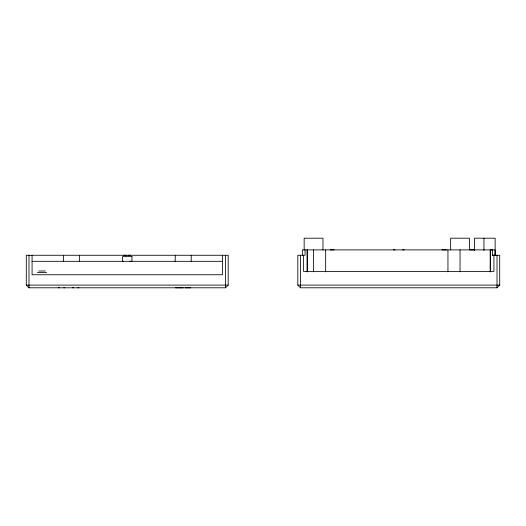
<?xml version="1.0" encoding="UTF-8"?>
<svg xmlns="http://www.w3.org/2000/svg" width="526" height="526" viewBox="0 0 526 526"><rect width="100%" height="100%" fill="white"/><g stroke="black" fill="none" stroke-linecap="round" stroke-linejoin="round"><path stroke-width="0.79" d="M303.594 255.268L303.594 271.396L493.921 271.396L493.921 255.268M313.568 271.85L313.568 249.896M325.66 271.85L325.66 249.896M447.948 271.85L447.948 249.896M460.046 271.85L460.046 249.896M490.291 249.896L490.291 271.85L490.291 249.889L492.441 249.889L492.441 255.268L495.67 255.268M225.496 287.794L228.185 285.105L228.185 255.268L26.3 255.268L26.3 285.105L28.989 287.794L225.496 287.794L225.496 255.268M305.073 249.896L305.073 255.268L297.815 255.268L297.815 285.105L300.504 287.794L497.011 287.794L499.7 285.105L499.7 255.268L492.441 255.268M123.169 261.323L122.538 261.323L122.538 256.622L131.947 256.622L131.947 261.323L129.593 261.323M330.203 249.883L334.24 249.883M393.382 249.889L394.954 249.889M402.561 249.889L404.132 249.889M442.037 249.883L446.357 249.889M469.771 249.889L474.689 249.889M124.333 255.274L123.886 255.281L126.371 255.274M130.152 255.281L130.606 255.281L128.114 255.281M63.541 255.281L63.541 261.323M175.368 255.274L175.092 261.323M31.941 261.317L222.551 261.317M38.825 270.995L45.282 270.995M37.484 272.606L46.623 272.606M26.3 285.105L228.185 285.105M297.815 285.105L499.7 285.105M58.425 287.794L59.431 287.794M63.804 287.794L64.81 287.794M72.47 287.794L73.476 287.794M77.848 287.794L78.854 287.794M175.631 287.807L183.16 287.807M185.106 287.807L190.688 287.807M131.316 256.622L131.947 256.622M497.011 255.268L497.011 287.794M483.946 238.199L483.946 250.481M474.537 250.481L474.537 238.199L495.13 238.193L495.13 255.261L495.124 249.889L302.384 249.889L302.384 255.268M469.455 249.896L469.455 238.199L450.637 238.199L450.637 249.896M322.977 249.896L322.977 238.199L304.159 238.199L304.159 249.896M300.504 255.268L300.504 287.794M222.406 255.268L222.406 274.756L32.079 274.756L32.079 255.268M191.221 255.268L191.221 261.323M79.393 255.268L79.393 261.33M28.989 255.268L28.989 287.794M307.223 249.896L307.223 271.85L307.223 249.896"/></g></svg>
